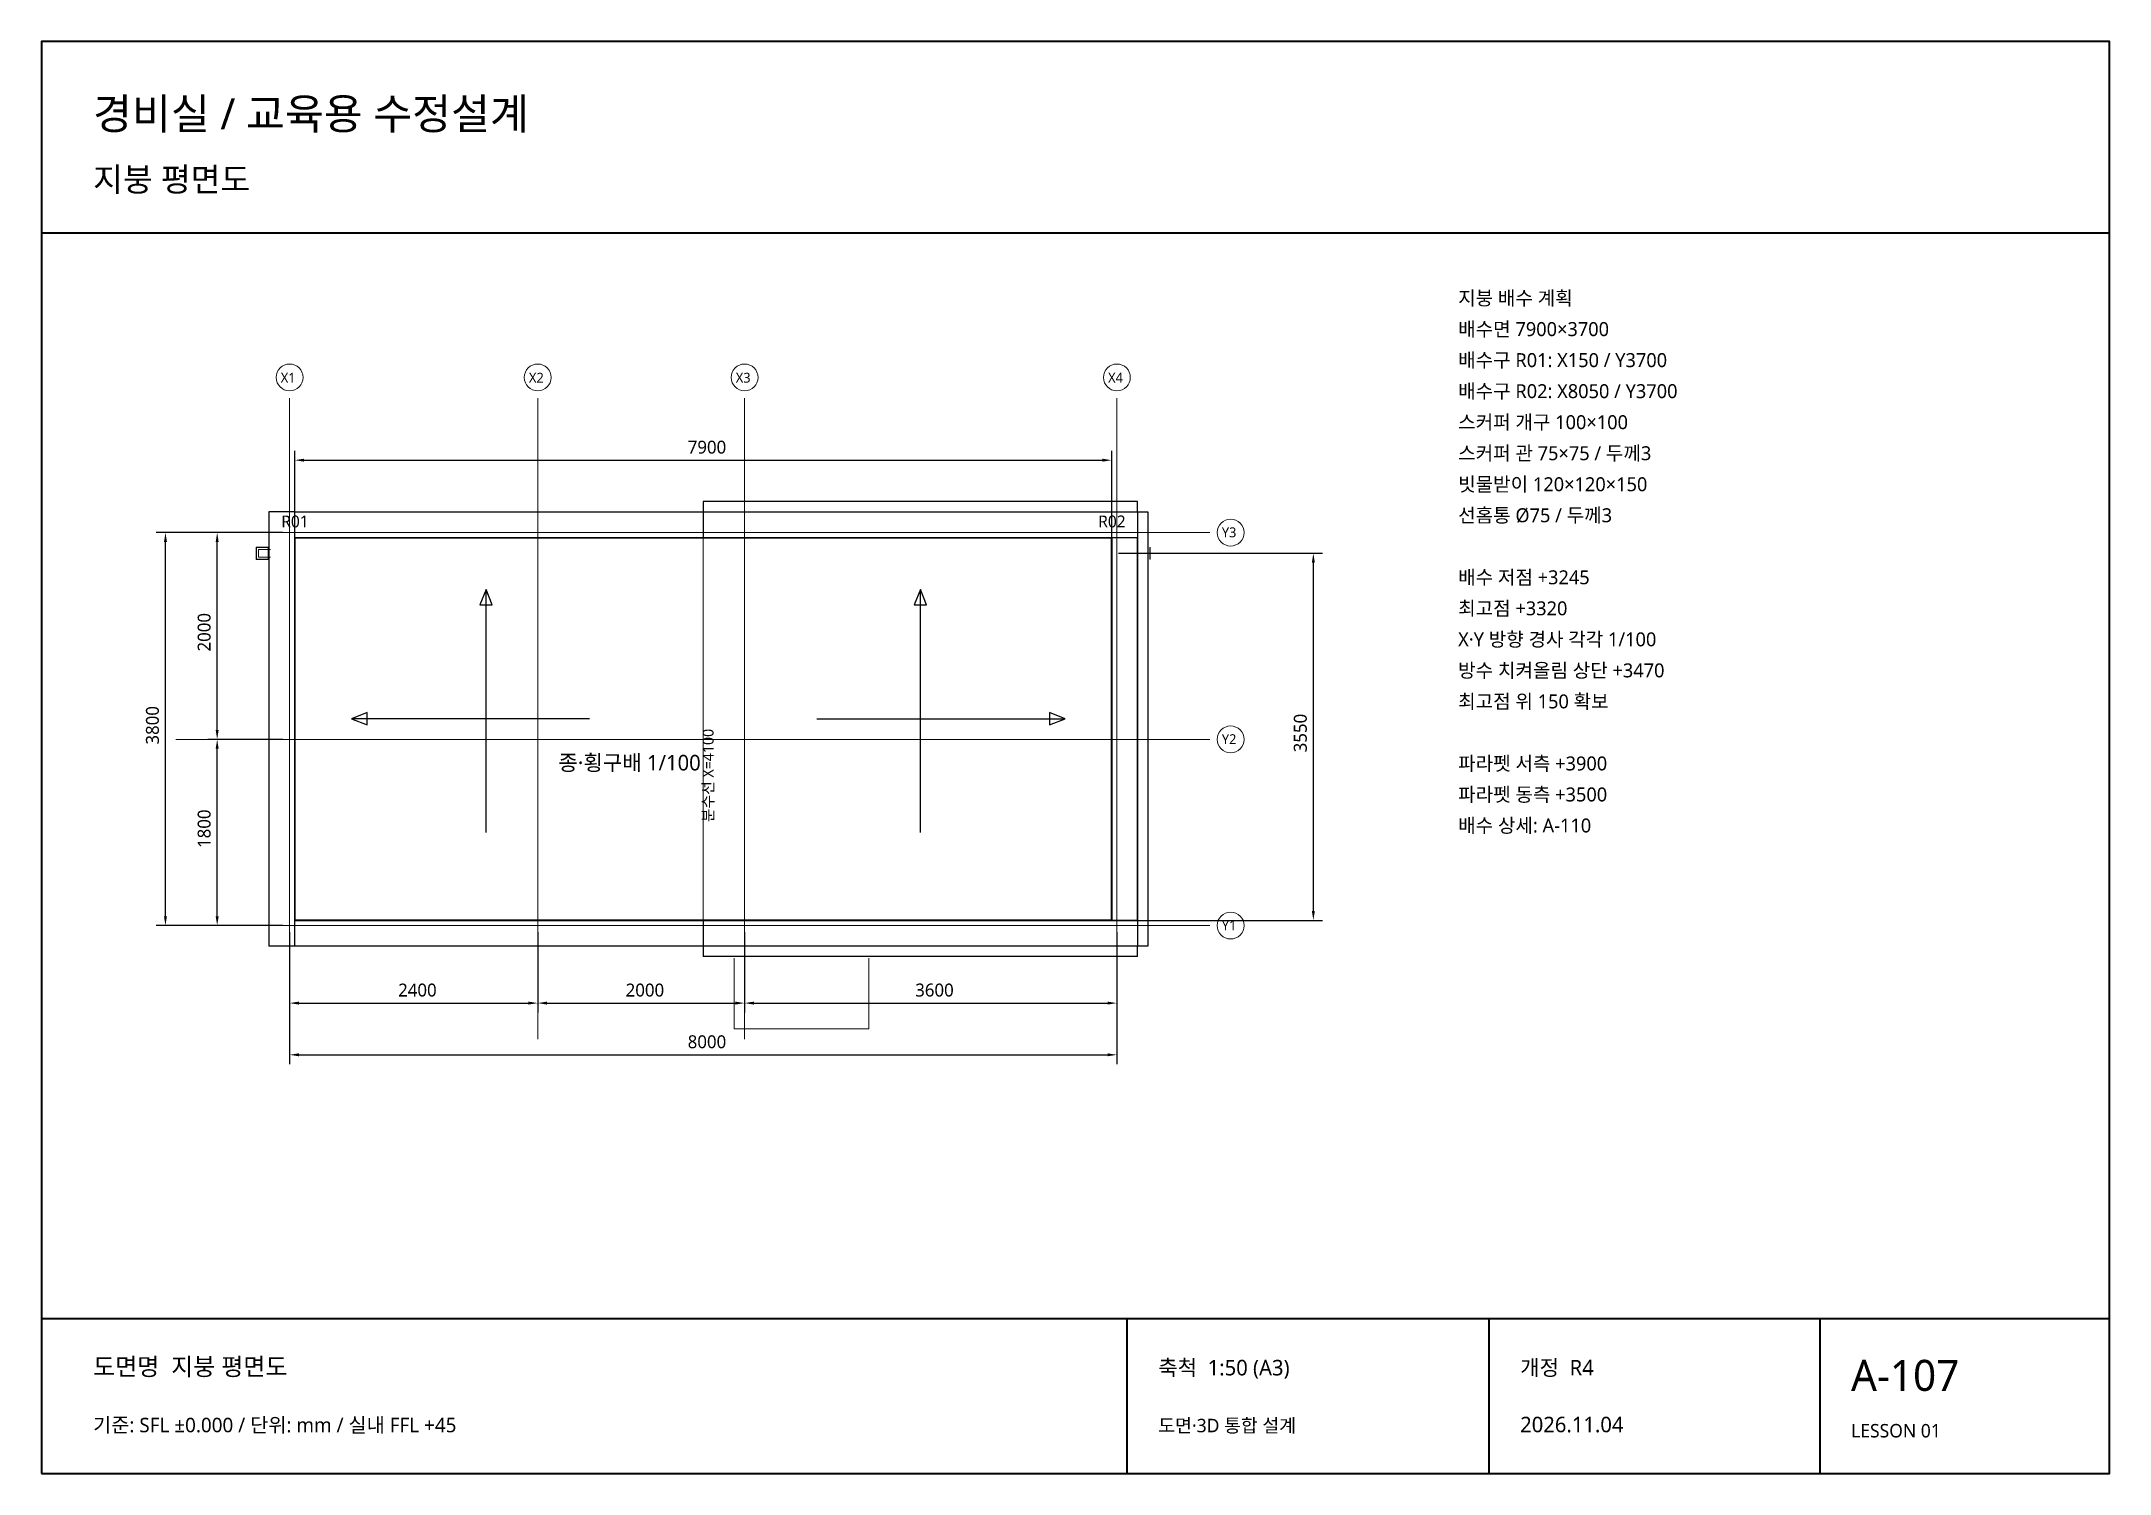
# Model space of a CAD drawing. Header units: millimetres. Extents: x 500 to 20500, y 500 to 14350.
import ezdxf

# ---------------------------------------------------------------- set-up
doc = ezdxf.new("R2010")
doc.units = ezdxf.units.MM
for name, color, linetype, lineweight in [('A-FINISH', 8, 'Continuous', 13), ('A-ROOF', 7, 'Continuous', 25), ('BORDER', 7, 'Continuous', 35), ('DIM', 8, 'Continuous', 13), ('GRID', 8, 'Continuous', 13), ('TEXT', 7, 'Continuous', 18)]:
    doc.layers.add(name, color=color, linetype=linetype, lineweight=lineweight)
doc.styles.add('KOREAN', font='malgun.ttf')
doc.dimstyles.get("Standard").update_dxf_attribs({"dimtxt": 2.5, "dimasz": 2.5, "dimexe": 1.25, "dimexo": 0.625, "dimtad": 1, "dimcen": 2.5, "dimazin": 3, "dimtfac": 1, "dimtmove": 0, "dimatfit": 3})

# ---------------------------------------------------------------- blocks, each defined once
blk = doc.blocks.new('_CLOSEDFILLED')
at = {"color": 0, "linetype": 'BYBLOCK'}
blk.add_solid([(-1, 0.16), (0, 0), (-1, -0.16)], dxfattribs=at)
blk = doc.blocks.new('*D1')
at = {"color": 8}
for p, q in [((2900, 5735), (2900, 4960)), ((5300, 5735), (5300, 4960)), ((2990, 5050), (5210, 5050))]:
    blk.add_line(p, q, dxfattribs=at)
at = {"layer": 'Defpoints'}
for p in [(2900, 5800), (5300, 5800), (2900, 5050)]:
    blk.add_point(p, dxfattribs=at)
at = {"layer": 'DIM', "color": 8, "xscale": 90, "yscale": 90, "rotation": 180}
blk.add_blockref('_CLOSEDFILLED', (2900, 5050), dxfattribs=at)
at = {"layer": 'DIM', "color": 8, "xscale": 90, "yscale": 90}
blk.add_blockref('_CLOSEDFILLED', (5300, 5050), dxfattribs=at)
at = {"layer": 'DIM', "style": 'KOREAN'}
blk.add_text('2400', height=125, dxfattribs=at).set_placement((3950, 5113.75))
blk = doc.blocks.new('*D2')
at = {"color": 8}
for p, q in [((5300, 5735), (5300, 4960)), ((7300, 5735), (7300, 4960)), ((5390, 5050), (7210, 5050))]:
    blk.add_line(p, q, dxfattribs=at)
at = {"layer": 'Defpoints'}
for p in [(5300, 5800), (7300, 5800), (5300, 5050)]:
    blk.add_point(p, dxfattribs=at)
at = {"layer": 'DIM', "color": 8, "xscale": 90, "yscale": 90, "rotation": 180}
blk.add_blockref('_CLOSEDFILLED', (5300, 5050), dxfattribs=at)
at = {"layer": 'DIM', "color": 8, "xscale": 90, "yscale": 90}
blk.add_blockref('_CLOSEDFILLED', (7300, 5050), dxfattribs=at)
at = {"layer": 'DIM', "style": 'KOREAN'}
blk.add_text('2000', height=125, dxfattribs=at).set_placement((6150, 5113.75))
blk = doc.blocks.new('*D3')
at = {"color": 8}
for p, q in [((7300, 5735), (7300, 4960)), ((10900, 5735), (10900, 4960)), ((7390, 5050), (10810, 5050))]:
    blk.add_line(p, q, dxfattribs=at)
at = {"layer": 'Defpoints'}
for p in [(7300, 5800), (10900, 5800), (7300, 5050)]:
    blk.add_point(p, dxfattribs=at)
at = {"layer": 'DIM', "color": 8, "xscale": 90, "yscale": 90, "rotation": 180}
blk.add_blockref('_CLOSEDFILLED', (7300, 5050), dxfattribs=at)
at = {"layer": 'DIM', "color": 8, "xscale": 90, "yscale": 90}
blk.add_blockref('_CLOSEDFILLED', (10900, 5050), dxfattribs=at)
at = {"layer": 'DIM', "style": 'KOREAN'}
blk.add_text('3600', height=125, dxfattribs=at).set_placement((8950, 5113.75))
blk = doc.blocks.new('*D4')
at = {"color": 8}
for p, q in [((2900, 5735), (2900, 4460)), ((10900, 5735), (10900, 4460)), ((2990, 4550), (10810, 4550))]:
    blk.add_line(p, q, dxfattribs=at)
at = {"layer": 'Defpoints'}
for p in [(2900, 5800), (10900, 5800), (2900, 4550)]:
    blk.add_point(p, dxfattribs=at)
at = {"layer": 'DIM', "color": 8, "xscale": 90, "yscale": 90, "rotation": 180}
blk.add_blockref('_CLOSEDFILLED', (2900, 4550), dxfattribs=at)
at = {"layer": 'DIM', "color": 8, "xscale": 90, "yscale": 90}
blk.add_blockref('_CLOSEDFILLED', (10900, 4550), dxfattribs=at)
at = {"layer": 'DIM', "style": 'KOREAN'}
blk.add_text('8000', height=125, dxfattribs=at).set_placement((6750, 4613.75))
blk = doc.blocks.new('*D5')
at = {"color": 8}
for p, q in [((2835, 7600), (2110, 7600)), ((2200, 5890), (2200, 7510)), ((2835, 5800), (2110, 5800))]:
    blk.add_line(p, q, dxfattribs=at)
at = {"layer": 'Defpoints'}
for p in [(2900, 7600), (2200, 5800), (2900, 5800)]:
    blk.add_point(p, dxfattribs=at)
at = {"layer": 'DIM', "color": 8, "xscale": 90, "yscale": 90}
for p, rotation in [((2200, 7600), 90), ((2200, 5800), 270)]:
    blk.add_blockref('_CLOSEDFILLED', p, dxfattribs=dict(at, rotation=rotation))
at = {"layer": 'DIM', "style": 'KOREAN'}
blk.add_text('1800', height=125, rotation=90, dxfattribs=at).set_placement((2136.25, 6550))
blk = doc.blocks.new('*D6')
at = {"color": 8}
for p, q in [((2835, 9600), (2110, 9600)), ((2200, 7690), (2200, 9510)), ((2835, 7600), (2110, 7600))]:
    blk.add_line(p, q, dxfattribs=at)
at = {"layer": 'Defpoints'}
for p in [(2900, 9600), (2200, 7600), (2900, 7600)]:
    blk.add_point(p, dxfattribs=at)
at = {"layer": 'DIM', "color": 8, "xscale": 90, "yscale": 90}
for p, rotation in [((2200, 9600), 90), ((2200, 7600), 270)]:
    blk.add_blockref('_CLOSEDFILLED', p, dxfattribs=dict(at, rotation=rotation))
at = {"layer": 'DIM', "style": 'KOREAN'}
blk.add_text('2000', height=125, rotation=90, dxfattribs=at).set_placement((2136.25, 8450))
blk = doc.blocks.new('*D7')
at = {"color": 8}
for p, q in [((2835, 9600), (1610, 9600)), ((1700, 5890), (1700, 9510)), ((2835, 5800), (1610, 5800))]:
    blk.add_line(p, q, dxfattribs=at)
at = {"layer": 'Defpoints'}
for p in [(2900, 9600), (1700, 5800), (2900, 5800)]:
    blk.add_point(p, dxfattribs=at)
at = {"layer": 'DIM', "color": 8, "xscale": 90, "yscale": 90}
for p, rotation in [((1700, 9600), 90), ((1700, 5800), 270)]:
    blk.add_blockref('_CLOSEDFILLED', p, dxfattribs=dict(at, rotation=rotation))
at = {"layer": 'DIM', "style": 'KOREAN'}
blk.add_text('3800', height=125, rotation=90, dxfattribs=at).set_placement((1636.25, 7550))
blk = doc.blocks.new('*D8')
at = {"color": 8}
for p, q in [((2950, 9465), (2950, 10390)), ((3040, 10300), (10760, 10300)), ((10850, 9465), (10850, 10390))]:
    blk.add_line(p, q, dxfattribs=at)
at = {"layer": 'Defpoints'}
for p in [(2950, 10300), (2950, 9400), (10850, 9400)]:
    blk.add_point(p, dxfattribs=at)
at = {"layer": 'DIM', "color": 8, "xscale": 90, "yscale": 90, "rotation": 180}
blk.add_blockref('_CLOSEDFILLED', (2950, 10300), dxfattribs=at)
at = {"layer": 'DIM', "color": 8, "xscale": 90, "yscale": 90}
blk.add_blockref('_CLOSEDFILLED', (10850, 10300), dxfattribs=at)
at = {"layer": 'DIM', "style": 'KOREAN'}
blk.add_text('7900', height=125, dxfattribs=at).set_placement((6750, 10363.75))
blk = doc.blocks.new('*D9')
at = {"color": 8}
for p, q in [((10915, 9400), (12890, 9400)), ((12800, 5940), (12800, 9310)), ((10915, 5850), (12890, 5850))]:
    blk.add_line(p, q, dxfattribs=at)
at = {"layer": 'Defpoints'}
for p in [(10850, 9400), (10850, 5850), (12800, 5850)]:
    blk.add_point(p, dxfattribs=at)
at = {"layer": 'DIM', "color": 8, "xscale": 90, "yscale": 90}
for p, rotation in [((12800, 9400), 90), ((12800, 5850), 270)]:
    blk.add_blockref('_CLOSEDFILLED', p, dxfattribs=dict(at, rotation=rotation))
at = {"layer": 'DIM', "style": 'KOREAN'}
blk.add_text('3550', height=125, rotation=90, dxfattribs=at).set_placement((12736.25, 7475))

msp = doc.modelspace()

# ---------------------------------------------------------------- linework, layer by layer
at = {"layer": 'A-FINISH'}
for p, q in [((2699, 9800), (2699, 5600)), ((2700, 9801), (6899.8, 9801)), ((2577.5, 9460), (2697.5, 9460)), ((2577.5, 9340), (2577.5, 9460)), ((2694.5, 9457), (2580.5, 9457)), ((2580.5, 9457), (2580.5, 9343)), ((2600, 9437.5), (2600, 9362.5)), ((2716.7, 9437.5), (2600, 9437.5)), ((2694.5, 9343), (2694.5, 9457)), ((2697.5, 9460), (2697.5, 9340)), ((11219.5, 9343), (11219.5, 9457)), ((11222.5, 9460), (11222.5, 9340)), ((2697.5, 9340), (2577.5, 9340)), ((2580.5, 9343), (2694.5, 9343)), ((2716.7, 9362.5), (2600, 9362.5)), ((2700, 5599), (6899.8, 5599)), ((7200, 4800), (7200, 5485.7)), ((8500, 5485.7), (8500, 4800)), ((8500, 4800), (7200, 4800))]:
    msp.add_line(p, q, dxfattribs=at)
at = {"layer": 'A-ROOF'}
for p, q in [((2700, 9800), (2700, 5600)), ((2950, 9800), (2700, 9800)), ((2950, 5600), (2950, 9800)), ((2950, 9800), (6900, 9800)), ((2950, 9550), (2950, 9800)), ((6900, 9900), (6900, 9800)), ((11100, 9900), (6900, 9900)), ((6900, 9800), (6900, 9550)), ((6900, 9800), (11100, 9800)), ((11100, 9800), (11100, 9900)), ((11100, 9800), (11100, 9550)), ((11100, 9800), (11200, 9800)), ((11100, 9800), (11100, 5600)), ((11200, 9800), (11200, 5600)), ((6900, 9550), (2950, 9550)), ((10850, 9545), (2950, 9545)), ((2955, 5850), (2955, 9550)), ((11100, 9550), (6900, 9550)), ((10845, 9550), (10845, 5850)), ((10850, 9550), (10850, 5850)), ((11100, 9550), (10850, 9550)), ((11100, 5850), (11100, 9550)), ((4800, 6700), (4800, 9050)), ((9000, 6700), (9000, 9050)), ((5800, 7800), (3500, 7800)), ((8000, 7800), (10400, 7800)), ((2950, 5855), (10850, 5855)), ((2950, 5850), (6900, 5850)), ((2950, 5600), (2950, 5850)), ((6900, 5850), (6900, 5600)), ((6900, 5850), (11100, 5850)), ((11100, 5850), (10850, 5850)), ((11100, 5850), (11100, 5600)), ((2950, 5600), (2700, 5600)), ((6900, 5600), (2950, 5600)), ((11100, 5600), (6900, 5600)), ((6900, 5600), (6900, 5500)), ((11200, 5600), (11100, 5600)), ((11100, 5500), (11100, 5600)), ((11100, 5500), (6900, 5500))]:
    msp.add_line(p, q, dxfattribs=at)
for points in [[(4800, 9050), (4740, 8900), (4860, 8900)], [(9000, 9050), (8940, 8900), (9060, 8900)], [(3500, 7800), (3650, 7740), (3650, 7860)], [(10400, 7800), (10250, 7860), (10250, 7740)]]:
    msp.add_lwpolyline(points, close=True, dxfattribs=at)
at = {"layer": 'BORDER'}
for p, q in [((500, 12500), (20500, 12500)), ((500, 2000), (20500, 2000)), ((11000, 500), (11000, 2000)), ((14500, 500), (14500, 2000)), ((17700, 500), (17700, 2000))]:
    msp.add_line(p, q, dxfattribs=at)
msp.add_lwpolyline([(500, 500), (20500, 500), (20500, 14350), (500, 14350)], close=True, dxfattribs=at)
at = {"layer": 'GRID'}
for p, q in [((2900, 4700), (2900, 10900)), ((5300, 4700), (5300, 10900)), ((7300, 4700), (7300, 10900)), ((10900, 4700), (10900, 10900)), ((1800, 9600), (11800, 9600)), ((6900, 5850), (6900, 9550)), ((1800, 7600), (11800, 7600)), ((1800, 5800), (11800, 5800))]:
    msp.add_line(p, q, dxfattribs=at)
for centre in [(2900, 11100), (5300, 11100), (7300, 11100), (10900, 11100), (12000, 9600), (12000, 7600), (12000, 5800)]:
    msp.add_circle(centre, 130, dxfattribs=at)

# ---------------------------------------------------------------- texts
at = {"layer": 'TEXT', "style": 'KOREAN'}
for s, height, p in [('경비실 / 교육용 수정설계', 300, (1000, 13500)), ('지붕 평면도', 230, (1000, 12900)), ('지붕 배수 계획', 135, (14200, 11800)), ('배수면 7900×3700', 135, (14200, 11500)), ('배수구 R01: X150 / Y3700', 135, (14200, 11200)), ('X1', 95, (2815, 11050)), ('X2', 95, (5215, 11050)), ('X3', 95, (7215, 11050)), ('X4', 95, (10815, 11050)), ('배수구 R02: X8050 / Y3700', 135, (14200, 10900)), ('스커퍼 개구 100×100', 135, (14200, 10600)), ('스커퍼 관 75×75 / 두께3', 135, (14200, 10300)), ('빗물받이 120×120×150', 135, (14200, 10000)), ('선홈통 Ø75 / 두께3', 135, (14200, 9700)), ('R01', 115, (2820, 9650)), ('R02', 115, (10720, 9650)), ('Y3', 95, (11915, 9555)), ('배수 저점 +3245', 135, (14200, 9100)), ('최고점 +3320', 135, (14200, 8800)), ('X·Y 방향 경사 각각 1/100', 135, (14200, 8500)), ('방수 치켜올림 상단 +3470', 135, (14200, 8200)), ('최고점 위 150 확보', 135, (14200, 7900)), ('Y2', 95, (11915, 7555)), ('종·횡구배 1/100', 150, (5500, 7300)), ('파라펫 서측 +3900', 135, (14200, 7300)), ('파라펫 동측 +3500', 135, (14200, 7000)), ('배수 상세: A-110', 135, (14200, 6700)), ('Y1', 95, (11915, 5755)), ('도면명  지붕 평면도', 170, (1000, 1450)), ('축척  1:50 (A3)', 150, (11300, 1450)), ('개정  R4', 150, (14800, 1450)), ('A-107', 300, (18000, 1300)), ('기준: SFL ±0.000 / 단위: mm / 실내 FFL +45', 140, (1000, 900)), ('도면·3D 통합 설계', 130, (11300, 900)), ('2026.11.04', 150, (14800, 900)), ('LESSON 01', 130, (18000, 850))]:
    msp.add_text(s, height=height, dxfattribs=at).set_placement(p)
msp.add_text('분수선 X=4100', height=105, rotation=90, dxfattribs=at).set_placement((7000, 6800))

# ---------------------------------------------------------------- dimensions: what is measured, and where the dimension line sits
at = {"layer": 'DIM'}
for base, p1, p2, picture, middle in [((2950, 10300), (2950, 9400), (10850, 9400), '*D8', (6900, 10407.5)), ((2900, 5050), (2900, 5800), (5300, 5800), '*D1', (4100, 5157.5)), ((2900, 4550), (2900, 5800), (10900, 5800), '*D4', (6900, 4657.5)), ((5300, 5050), (5300, 5800), (7300, 5800), '*D2', (6300, 5157.5)), ((7300, 5050), (7300, 5800), (10900, 5800), '*D3', (9100, 5157.5))]:
    dim = msp.add_linear_dim(base=base, p1=p1, p2=p2, dimstyle='Standard', override={"dimtxt": 125, "dimasz": 90, "dimexe": 90, "dimexo": 65, "dimgap": 45, "dimtad": 1, "dimdec": 0, "dimlfac": 1, "dimtxsty": 'KOREAN', "dimclrd": 8, "dimclre": 8, "dimclrt": 7}, dxfattribs=at)
    dim.commit()
    dim.dimension.update_dxf_attribs({"geometry": picture, "text_midpoint": middle})
for base, p1, p2, picture, middle in [((1700, 5800), (2900, 5800), (2900, 9600), '*D7', (1592.5, 7700)), ((2200, 7600), (2900, 7600), (2900, 9600), '*D6', (2092.5, 8600)), ((12800, 5850), (10850, 5850), (10850, 9400), '*D9', (12692.5, 7625)), ((2200, 5800), (2900, 5800), (2900, 7600), '*D5', (2092.5, 6700))]:
    dim = msp.add_linear_dim(base=base, p1=p1, p2=p2, angle=90, dimstyle='Standard', override={"dimtxt": 125, "dimasz": 90, "dimexe": 90, "dimexo": 65, "dimgap": 45, "dimtad": 1, "dimdec": 0, "dimlfac": 1, "dimtxsty": 'KOREAN', "dimclrd": 8, "dimclre": 8, "dimclrt": 7}, dxfattribs=at)
    dim.commit()
    dim.dimension.update_dxf_attribs({"geometry": picture, "text_midpoint": middle})

doc.saveas('drawing.dxf')
